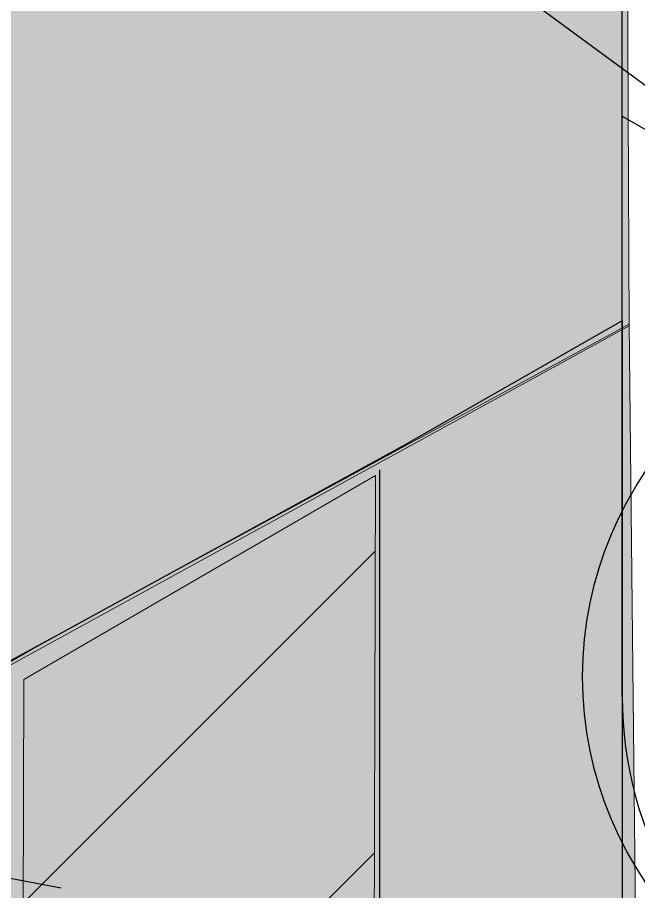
# Model space of a CAD drawing. Extents: x -1279 to 5791, y -3809 to 1769.
# Drawn here: x 1105.75 to 1134.95, y -2796.66 to -2755.55 of the extents above; entities that cross this region are included whole.
import ezdxf

# ---------------------------------------------------------------- set-up
doc = ezdxf.new("R2010")
doc.units = 0
doc.header["$MEASUREMENT"] = 0
doc.linetypes.add('AI-Linetype-44', pattern=[18, 9, -9])
doc.linetypes.add('AI-Linetype-48', pattern=[18, 9, -9])
for name, color, linetype, lineweight in [('.ATI-HATCH', 7, 'Continuous', 0), ('G-ANNO-TTLB', 7, 'Continuous', 0), ('Layer 12', 7, 'Continuous', 0), ('TYVEK', 7, 'Continuous', 0)]:
    doc.layers.add(name, color=color, linetype=linetype, lineweight=lineweight)

# ---------------------------------------------------------------- blocks, each defined once
blk = doc.blocks.new('Block_78')
at = {"layer": '.ATI-HATCH'}
blk.add_open_spline([(1134.185, -2787.494), (1134.185, -2793.927), (1137.618, -2799.871), (1143.19, -2803.085), (1143.19, -2803.085), (1183.332, -2826.243), (1183.332, -2826.243), (1183.332, -2826.243), (1183.336, -2810.406), (1183.336, -2810.406), (1183.336, -2810.406), (1152.184, -2792.434), (1152.184, -2792.434), (1152.184, -2792.434), (1152.184, -2770.574), (1152.184, -2770.574), (1152.184, -2770.574), (1134.185, -2760.183), (1134.185, -2760.183), (1134.185, -2760.183), (1134.185, -2787.494), (1134.185, -2787.494)], degree=3, knots=[0, 0, 0, 0, 1, 1, 1, 2, 2, 2, 3, 3, 3, 4, 4, 4, 5, 5, 5, 6, 6, 6, 7, 7, 7, 7], dxfattribs=at)
at = {"layer": '.ATI-HATCH', "color": 8, "lineweight": 0, "true_color": 0x808080}
for points in [[(1134.414, -2762.494), (1134.414, -2762.494), (1134.414, -2762.494), (1134.414, -2762.494)], [(1134.414, -2765.194), (1134.414, -2765.194), (1134.414, -2765.194), (1134.414, -2765.194)], [(1134.414, -2767.894), (1134.414, -2767.894), (1134.414, -2767.894), (1134.414, -2767.894)], [(1134.414, -2770.594), (1134.414, -2770.594), (1134.414, -2770.594), (1134.414, -2770.594)], [(1134.414, -2773.294), (1134.414, -2773.294), (1134.414, -2773.294), (1134.414, -2773.294)], [(1134.414, -2775.994), (1134.414, -2775.994), (1134.414, -2775.994), (1134.414, -2775.994)], [(1134.414, -2778.694), (1134.414, -2778.694), (1134.414, -2778.694), (1134.414, -2778.694)], [(1134.414, -2781.394), (1134.414, -2781.394), (1134.414, -2781.394), (1134.414, -2781.394)], [(1134.414, -2784.094), (1134.414, -2784.094), (1134.414, -2784.094), (1134.414, -2784.094)], [(1134.414, -2786.794), (1134.414, -2786.794), (1134.414, -2786.794), (1134.414, -2786.794)], [(1134.414, -2789.494), (1134.414, -2789.494), (1134.414, -2789.494), (1134.414, -2789.494)]]:
    blk.add_open_spline(points, degree=3, dxfattribs=at)

msp = doc.modelspace()

# ---------------------------------------------------------------- hatches: boundary and pattern name
at = {"layer": 'G-ANNO-TTLB', "true_color": 0xff00ff, "transparency": 33554687}
h = msp.add_hatch(color=6, dxfattribs=at)
edge = h.paths.add_edge_path()
edge.add_spline(control_points=[(1773.018, -3692.604), (1773.018, -3692.604), (-1156.5, -3692.604), (-1156.5, -3692.604), (-1156.5, -3692.604), (-1156.5, -1235.604), (-1156.5, -1235.604), (-1156.5, -1235.604), (1773.018, -1235.604), (1773.018, -1235.604), (1773.018, -1235.604), (1773.018, -3692.604), (1773.018, -3692.604)], knot_values=[0, 0, 0, 0, 1, 1, 1, 2, 2, 2, 3, 3, 3, 4, 4, 4, 4], degree=3, periodic=0)
edge = h.paths.add_edge_path()
edge.add_spline(control_points=[(-1147.5, -1244.604), (-1147.5, -1244.604), (-1147.5, -3683.604), (-1147.5, -3683.604), (-1147.5, -3683.604), (1764.018, -3683.604), (1764.018, -3683.604), (1764.018, -3683.604), (1764.018, -1244.604), (1764.018, -1244.604), (1764.018, -1244.604), (-1147.5, -1244.604), (-1147.5, -1244.604)], knot_values=[0, 0, 0, 0, 1, 1, 1, 2, 2, 2, 3, 3, 3, 4, 4, 4, 4], degree=3, periodic=0)
edge.add_line((-1147.5, -1244.604), (-1147.5, -1244.604))
at = {"layer": 'Layer 12', "true_color": 0x808080, "transparency": 33554495}
h = msp.add_hatch(color=8, dxfattribs=at)
h.dxf.hatch_style = 2
h.paths.add_polyline_path([(1100.699, -2788.58), (1100.82, -2645.544), (1134.023, -2665.153), (1134.506, -2770.047)])
at = {"layer": 'Layer 12', "true_color": 0x808080, "transparency": 33554457}
h = msp.add_hatch(color=8, dxfattribs=at)
h.dxf.hatch_style = 2
h.paths.add_polyline_path([(1134.814, -2797.809), (1101.341, -2816.402), (1101.305, -2788.019), (1134.506, -2769.971)])
at = {"layer": 'Layer 12', "true_color": 0x000000, "transparency": 33554687}
h = msp.add_hatch(dxfattribs=at)
h.set_pattern_fill('_U', color=18, scale=10, angle=45, style=2, pattern_type=0)
h.set_pattern_definition([(45, (0, 0), (-7.071067, 7.07107), [])])
h.paths.add_polyline_path([(1122.499, -2804.884), (1105.967, -2814.484), (1106.055, -2786.686), (1122.586, -2777.086)])

# ---------------------------------------------------------------- linework, layer by layer
at = {"layer": 'G-ANNO-TTLB'}
for points in [[(1773.018, -3692.604), (1773.018, -3692.604), (-1156.5, -3692.604), (-1156.5, -3692.604), (-1156.5, -3692.604), (-1156.5, -1235.604), (-1156.5, -1235.604), (-1156.5, -1235.604), (1773.018, -1235.604), (1773.018, -1235.604), (1773.018, -1235.604), (1773.018, -3692.604), (1773.018, -3692.604)], [(-1147.5, -1244.604), (-1147.5, -1244.604), (-1147.5, -3683.604), (-1147.5, -3683.604), (-1147.5, -3683.604), (1764.018, -3683.604), (1764.018, -3683.604), (1764.018, -3683.604), (1764.018, -1244.604), (1764.018, -1244.604), (1764.018, -1244.604), (-1147.5, -1244.604), (-1147.5, -1244.604)]]:
    msp.add_open_spline(points, degree=3, knots=[0, 0, 0, 0, 1, 1, 1, 2, 2, 2, 3, 3, 3, 4, 4, 4, 4], dxfattribs=at)
at = {"layer": 'Layer 12'}
for points in [[(1100.699, -2788.58), (1100.82, -2645.544), (1134.023, -2665.153), (1134.506, -2770.047)], [(1134.814, -2797.809), (1101.341, -2816.402), (1101.305, -2788.019), (1134.506, -2769.971)], [(1122.499, -2804.884), (1105.967, -2814.484), (1106.055, -2786.686), (1122.586, -2777.086)]]:
    msp.add_lwpolyline(points, close=True, dxfattribs=at)
at = {"layer": 'TYVEK', "color": 18, "linetype": 'AI-Linetype-48', "lineweight": 25, "true_color": 0x000000}
msp.add_line((970.576, -2636.969), (1149.567, -2769.312), dxfattribs=at)
at = {"layer": 'TYVEK', "color": 18, "lineweight": 25, "true_color": 0x000000}
msp.add_line((1134.185, -2769.812), (1134.185, -2711.131), dxfattribs=at)
at = {"layer": 'TYVEK', "color": 18, "linetype": 'AI-Linetype-44', "lineweight": 25, "true_color": 0x000000}
msp.add_line((1143.19, -2803.085), (901.797, -2758.177), dxfattribs=at)
at = {"layer": 'TYVEK', "color": 4, "lineweight": 25, "true_color": 0x00ffff}
for p, q in [((1134.185, -2760.183), (1152.184, -2770.574)), ((1134.185, -2787.494), (1134.185, -2760.183)), ((1134.185, -2769.812), (1123.91, -2775.685)), ((1134.198, -2797.897), (1134.198, -2769.819)), ((1123.91, -2775.685), (1106.664, -2785.135)), ((1122.779, -2776.819), (1122.779, -2804.811)), ((1106.664, -2785.135), (1100.712, -2788.537))]:
    msp.add_line(p, q, dxfattribs=at)
at = {"layer": 'TYVEK', "color": 18, "lineweight": 25, "true_color": 0x000000}
msp.add_circle((1149.567, -2786.56), 17.248, dxfattribs=at)
at = {"layer": 'TYVEK', "color": 4, "lineweight": 25, "true_color": 0x00ffff}
msp.add_open_spline([(1134.185, -2787.494), (1134.185, -2793.927), (1137.618, -2799.871), (1143.19, -2803.085)], degree=3, dxfattribs=at)

# ---------------------------------------------------------------- block references
at = {"layer": '.ATI-HATCH'}
msp.add_blockref('Block_78', (0, 0), dxfattribs=at)

doc.saveas('drawing.dxf')
